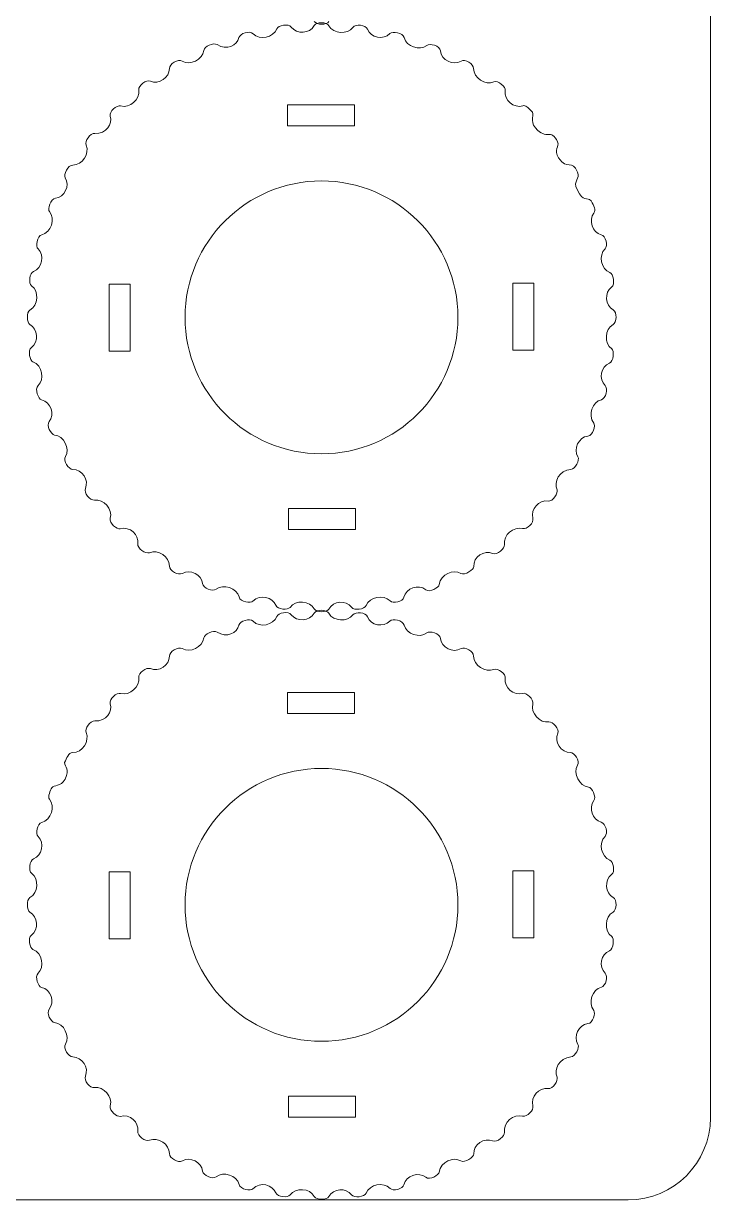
# Model space of a CAD drawing. Header units: centimetres. Extents: x -58 to 58, y -52 to 52.
# Drawn here: x 1.47 to 11.43, y -52.37 to -35.32 of the extents above; entities that cross this region are included whole.
import ezdxf

# ---------------------------------------------------------------- set-up
doc = ezdxf.new("R2010")
doc.units = ezdxf.units.CM
doc.header["$MEASUREMENT"] = 0
doc.layers.add('Camada 1', color=7, linetype='Continuous')

msp = doc.modelspace()

# ---------------------------------------------------------------- linework, layer by layer
at = {"layer": 'Camada 1', "color": 5, "lineweight": 9}
for points in [[(11.4264, -1.18999), (11.4264, -1.18999), (11.4264, -51.17008), (11.4264, -51.17008)], [(11.4264, -51.17008), (11.4264, -51.82456), (10.89094, -52.36007), (10.23642, -52.36007)], [(10.23642, -52.36007), (10.23642, -52.36007), (-21.89361, -52.36007), (-21.89361, -52.36007)]]:
    msp.add_open_spline(points, degree=3, dxfattribs=at)
at = {"layer": 'Camada 1', "color": 3, "lineweight": 9}
for points in [[(5.68687, -35.2882), (5.71801, -35.34634), (5.87115, -35.34015), (5.89628, -35.29127)], [(4.80161, -35.46817), (4.7515, -35.41628), (4.60906, -35.46427), (4.59505, -35.52228)], [(5.14401, -35.39842), (5.09604, -35.52419), (4.89512, -35.565), (4.80161, -35.46817)], [(5.35388, -35.37177), (5.31336, -35.31591), (5.16499, -35.3434), (5.14401, -35.39842)], [(5.68607, -35.34996), (5.62171, -35.46815), (5.43218, -35.47972), (5.35388, -35.37177)], [(5.89826, -35.35209), (5.86622, -35.29457), (5.71769, -35.29189), (5.68607, -35.34996)], [(6.24533, -35.37468), (6.16583, -35.48212), (5.96324, -35.46879), (5.89826, -35.35209)], [(6.45676, -35.40178), (6.4322, -35.33786), (6.2834, -35.32324), (6.24533, -35.37468)], [(6.781, -35.4661), (6.68906, -35.56315), (6.50455, -35.52622), (6.45676, -35.40178)], [(6.98807, -35.52343), (6.97039, -35.45278), (6.82088, -35.424), (6.781, -35.4661)], [(4.27756, -35.62458), (4.22629, -35.59053), (4.09249, -35.65179), (4.08613, -35.70932)], [(4.59505, -35.52228), (4.56749, -35.63642), (4.4179, -35.71774), (4.27756, -35.62458)], [(7.31668, -35.6354), (7.21203, -35.71813), (7.02044, -35.65281), (6.98807, -35.52343)], [(7.51377, -35.71499), (7.50644, -35.64194), (7.36044, -35.60081), (7.31668, -35.6354)], [(4.08613, -35.70932), (4.07139, -35.84251), (3.88833, -35.93295), (3.77347, -35.86406)], [(7.81262, -35.86364), (7.69913, -35.93315), (7.52718, -35.84883), (7.51377, -35.71499)], [(3.58703, -35.97128), (3.58991, -36.10337), (3.43385, -36.20839), (3.31159, -36.15359)], [(3.77347, -35.86406), (3.71422, -35.82853), (3.58565, -35.90675), (3.58703, -35.97128)], [(7.99515, -35.97082), (7.99619, -35.9048), (7.8694, -35.82888), (7.81262, -35.86364)], [(8.28861, -36.16436), (8.16566, -36.21966), (7.99302, -36.1056), (7.99515, -35.97082)], [(3.31159, -36.15359), (3.25441, -36.12796), (3.13328, -36.21593), (3.1439, -36.28186)], [(8.45422, -36.29515), (8.46346, -36.23387), (8.34549, -36.13877), (8.28861, -36.16436)], [(3.1439, -36.28186), (3.1654, -36.41518), (3.0104, -36.5514), (2.88089, -36.51267)], [(8.70606, -36.51139), (8.57725, -36.55178), (8.43434, -36.42704), (8.45422, -36.29515)], [(2.88089, -36.51267), (2.82557, -36.49613), (2.70981, -36.59149), (2.73063, -36.66202)], [(8.83003, -36.58278), (8.77736, -36.54105), (8.74959, -36.49774), (8.70606, -36.51139)], [(8.89048, -36.83182), (8.80029, -36.72866), (8.89337, -36.63297), (8.83003, -36.58278)], [(2.73063, -36.66202), (2.76399, -36.77496), (2.67428, -36.92128), (2.50547, -36.91086)], [(9.21231, -37.03544), (9.11237, -36.82399), (9.05795, -37.02341), (8.89048, -36.83182)], [(2.50547, -36.91086), (2.44321, -36.90702), (2.35602, -37.02415), (2.38086, -37.07966)], [(2.38086, -37.07966), (2.43576, -37.20234), (2.32314, -37.37255), (2.18876, -37.37042)], [(9.22702, -37.26586), (9.14785, -37.14726), (9.24428, -37.10304), (9.21231, -37.03544)], [(9.5009, -37.47097), (9.41866, -37.28052), (9.35195, -37.45296), (9.22702, -37.26586)], [(2.18876, -37.37042), (2.11694, -37.36929), (2.05281, -37.5118), (2.07861, -37.55244)], [(9.49424, -37.72466), (9.42766, -37.58909), (9.54431, -37.5715), (9.5009, -37.47097)], [(2.07861, -37.55244), (2.15094, -37.66637), (2.06764, -37.83654), (1.93518, -37.85157)], [(3.81458, -39.57578), (3.81458, -38.48425), (4.69945, -37.59936), (5.79099, -37.59936)], [(5.79099, -37.59936), (6.88253, -37.59936), (7.7674, -38.48425), (7.7674, -39.57578)], [(9.69749, -37.88594), (9.634, -37.8306), (9.58831, -37.91623), (9.49424, -37.72466)], [(1.93518, -37.85157), (1.86817, -37.85917), (1.82118, -38.01057), (1.84945, -38.04398)], [(9.73721, -38.06565), (9.77483, -38.01832), (9.73547, -37.96788), (9.69749, -37.88594)], [(1.84945, -38.04398), (1.93815, -38.14872), (1.87162, -38.34881), (1.73811, -38.38033)], [(9.8433, -38.37815), (9.71405, -38.34549), (9.65529, -38.16863), (9.73721, -38.06565)], [(1.73811, -38.38033), (1.66645, -38.39724), (1.64521, -38.54812), (1.68425, -38.58544)], [(9.89966, -38.58264), (9.9442, -38.54062), (9.91077, -38.39522), (9.8433, -38.37815)], [(1.68425, -38.58544), (1.78054, -38.67746), (1.74364, -38.86207), (1.61905, -38.90986)], [(9.97011, -38.92768), (9.84198, -38.88071), (9.80044, -38.67625), (9.89966, -38.58264)], [(1.61905, -38.90986), (1.56057, -38.93229), (1.54341, -39.08319), (1.59098, -39.11764)], [(9.99457, -39.13638), (10.0485, -39.09723), (10.01688, -38.94482), (9.97011, -38.92768)], [(1.59098, -39.11764), (1.701, -39.1973), (1.68671, -39.40534), (1.56709, -39.46937)], [(10.01614, -39.46848), (9.89842, -39.40427), (9.88656, -39.21478), (9.99457, -39.13638)], [(1.56709, -39.46937), (1.51263, -39.49851), (1.52368, -39.65794), (1.56409, -39.67876)], [(10.0148, -39.68149), (10.07121, -39.65061), (10.07483, -39.50048), (10.01614, -39.46848)], [(1.56409, -39.67876), (1.68562, -39.74137), (1.6983, -39.93452), (1.58821, -40.01321)], [(5.79099, -41.55219), (4.69945, -41.55219), (3.81458, -40.66732), (3.81458, -39.57578)], [(7.7674, -39.57578), (7.7674, -40.66732), (6.88253, -41.55219), (5.79099, -41.55219)], [(9.99606, -40.03235), (9.88425, -39.95484), (9.8952, -39.74696), (10.0148, -39.68149)], [(1.58821, -40.01321), (1.52707, -40.05692), (1.57204, -40.20492), (1.61032, -40.21983)], [(9.96317, -40.24043), (10.02577, -40.21582), (10.03224, -40.05743), (9.99606, -40.03235)], [(1.61032, -40.21983), (1.74901, -40.27381), (1.77759, -40.47596), (1.68569, -40.56475)], [(9.89973, -40.564), (9.80345, -40.47234), (9.83982, -40.28895), (9.96317, -40.24043)], [(1.68569, -40.56475), (1.63159, -40.61703), (1.68654, -40.75981), (1.73554, -40.7705)], [(9.84617, -40.76847), (9.91142, -40.75325), (9.94326, -40.60544), (9.89973, -40.564)], [(1.73554, -40.7705), (1.86934, -40.79967), (1.93075, -40.98207), (1.84507, -41.08626)], [(9.73602, -41.10654), (9.64225, -40.98787), (9.72069, -40.79774), (9.84617, -40.76847)], [(1.84507, -41.08626), (1.80189, -41.13877), (1.86929, -41.27527), (1.92388, -41.28037)], [(9.65173, -41.29629), (9.72654, -41.28896), (9.76155, -41.13882), (9.73602, -41.10654)], [(1.92388, -41.28037), (2.05847, -41.29293), (2.15089, -41.47666), (2.08155, -41.59258)], [(9.50597, -41.59698), (9.43224, -41.48246), (9.51699, -41.30949), (9.65173, -41.29629)], [(2.08155, -41.59258), (2.04699, -41.65035), (2.1185, -41.77882), (2.19041, -41.7784)], [(9.40296, -41.77801), (9.46874, -41.7734), (9.53376, -41.64014), (9.50597, -41.59698)], [(2.19041, -41.7784), (2.32215, -41.7776), (2.42553, -41.93381), (2.37041, -42.05525)], [(9.20444, -42.07228), (9.15254, -41.96211), (9.23381, -41.78983), (9.40296, -41.77801)], [(2.37041, -42.05525), (2.3426, -42.11651), (2.4397, -42.2325), (2.50056, -42.22297)], [(9.07454, -42.23661), (9.14553, -42.24847), (9.22517, -42.11624), (9.20444, -42.07228)], [(2.50056, -42.22297), (2.63332, -42.20219), (2.7685, -42.35592), (2.731, -42.48499)], [(8.8538, -42.48646), (8.81566, -42.3576), (8.94198, -42.21447), (9.07454, -42.23661)], [(2.731, -42.48499), (2.70894, -42.56093), (2.834, -42.65062), (2.87448, -42.63873)], [(2.87448, -42.63873), (3.01672, -42.59701), (3.14779, -42.72753), (3.12887, -42.8531)], [(8.4416, -42.87282), (8.42253, -42.72439), (8.57193, -42.60151), (8.70552, -42.63576)], [(8.70552, -42.63576), (8.77023, -42.65235), (8.87181, -42.54726), (8.8538, -42.48646)], [(3.12887, -42.8531), (3.11857, -42.92145), (3.23966, -43.0102), (3.29887, -42.98459)], [(3.29887, -42.98459), (3.42139, -42.9316), (3.59025, -43.04405), (3.58795, -43.17779)], [(7.99624, -43.18361), (7.98948, -43.04808), (8.14776, -42.94125), (8.27044, -42.99488)], [(8.27044, -42.99488), (8.34192, -43.02613), (8.44722, -42.91657), (8.4416, -42.87282)], [(3.58795, -43.17779), (3.58673, -43.24787), (3.71704, -43.31852), (3.77553, -43.28434)], [(3.77553, -43.28434), (3.88906, -43.21798), (4.05582, -43.30106), (4.06924, -43.4333)], [(7.49742, -43.44691), (7.51567, -43.29577), (7.7031, -43.21957), (7.81123, -43.2845)], [(7.81123, -43.2845), (7.86905, -43.31923), (7.99842, -43.22727), (7.99624, -43.18361)], [(4.06924, -43.4333), (4.07545, -43.49451), (4.21211, -43.55627), (4.26489, -43.51392)], [(4.26489, -43.51392), (4.36954, -43.42995), (4.5639, -43.49552), (4.59639, -43.62575)], [(6.9856, -43.62999), (7.01559, -43.49808), (7.19826, -43.43582), (7.30271, -43.52148)], [(7.30271, -43.52148), (7.36026, -43.56867), (7.49242, -43.4883), (7.49742, -43.44691)], [(4.59639, -43.62575), (4.6154, -43.70202), (4.76743, -43.71749), (4.79724, -43.68709)], [(4.79724, -43.68709), (4.90374, -43.57843), (5.08223, -43.62966), (5.12731, -43.74734)], [(6.438, -43.75048), (6.48655, -43.62397), (6.69073, -43.58363), (6.7837, -43.68218)], [(6.7837, -43.68218), (6.8259, -43.7269), (6.97148, -43.69209), (6.9856, -43.62999)], [(5.12731, -43.74734), (5.15118, -43.80967), (5.30666, -43.81838), (5.33531, -43.77767)], [(5.33531, -43.77767), (5.41398, -43.66589), (5.62229, -43.6787), (5.68687, -43.79924)], [(5.89826, -43.86312), (5.86622, -43.80558), (5.71769, -43.80293), (5.68607, -43.86099)], [(5.68687, -43.79924), (5.71801, -43.85738), (5.87115, -43.85119), (5.89628, -43.80232)], [(5.89628, -43.80232), (5.95834, -43.68159), (6.1479, -43.66851), (6.22731, -43.77589)], [(6.22731, -43.77589), (6.26522, -43.82715), (6.41658, -43.80633), (6.438, -43.75048)], [(4.80161, -43.97922), (4.7515, -43.92731), (4.60906, -43.97531), (4.59505, -44.03329)], [(5.14401, -43.90946), (5.09604, -44.03523), (4.89512, -44.07604), (4.80161, -43.97922)], [(5.35388, -43.88282), (5.31334, -43.8269), (5.16499, -43.85444), (5.14401, -43.90946)], [(5.68607, -43.86099), (5.62169, -43.97924), (5.43208, -43.99068), (5.35388, -43.88282)], [(6.24533, -43.88571), (6.16583, -43.99316), (5.96324, -43.97984), (5.89826, -43.86312)], [(6.45676, -43.91283), (6.4322, -43.84889), (6.2834, -43.83428), (6.24533, -43.88571)], [(6.781, -43.97714), (6.68911, -44.07416), (6.50458, -44.03728), (6.45676, -43.91283)], [(6.98807, -44.03446), (6.97039, -43.96381), (6.82093, -43.93499), (6.781, -43.97714)], [(4.27756, -44.13562), (4.22626, -44.10156), (4.09249, -44.16283), (4.08613, -44.22035)], [(4.59505, -44.03329), (4.56741, -44.14758), (4.41783, -44.22873), (4.27756, -44.13562)], [(7.31668, -44.14644), (7.21203, -44.22919), (7.02044, -44.16383), (6.98807, -44.03446)], [(7.51377, -44.22603), (7.50644, -44.15297), (7.36046, -44.11182), (7.31668, -44.14644)], [(4.08613, -44.22035), (4.07139, -44.35352), (3.88829, -44.44399), (3.77347, -44.3751)], [(7.81262, -44.37468), (7.69918, -44.44417), (7.52718, -44.35989), (7.51377, -44.22603)], [(3.58703, -44.48232), (3.58991, -44.61441), (3.43385, -44.71942), (3.31159, -44.66462)], [(3.77347, -44.3751), (3.71422, -44.33956), (3.58565, -44.41778), (3.58703, -44.48232)], [(7.99515, -44.48185), (7.99619, -44.41583), (7.8694, -44.33991), (7.81262, -44.37468)], [(8.28861, -44.67539), (8.16566, -44.73069), (7.99302, -44.61661), (7.99515, -44.48185)], [(3.31159, -44.66462), (3.25441, -44.63899), (3.13328, -44.72698), (3.1439, -44.79289)], [(8.45422, -44.80616), (8.46346, -44.7449), (8.34549, -44.64982), (8.28861, -44.67539)], [(3.1439, -44.79289), (3.1654, -44.92622), (3.0104, -45.06244), (2.88089, -45.02371)], [(8.70606, -45.02242), (8.57725, -45.06281), (8.43434, -44.9381), (8.45422, -44.80616)], [(2.88089, -45.02371), (2.82557, -45.00717), (2.70981, -45.10253), (2.73063, -45.17305)], [(8.85333, -45.17573), (8.87314, -45.10726), (8.75316, -45.00767), (8.70606, -45.02242)], [(2.73063, -45.17305), (2.76399, -45.28597), (2.67428, -45.43234), (2.50547, -45.42189)], [(9.08622, -45.43655), (8.95268, -45.45963), (8.81564, -45.30593), (8.85333, -45.17573)], [(2.50547, -45.42189), (2.44328, -45.41806), (2.356, -45.53509), (2.38086, -45.59071)], [(9.21477, -45.60008), (9.24121, -45.54544), (9.1408, -45.42712), (9.08622, -45.43655)], [(2.38086, -45.59071), (2.43569, -45.71337), (2.32319, -45.88362), (2.18876, -45.88147)], [(9.40036, -45.88023), (9.26285, -45.88699), (9.15474, -45.72415), (9.21477, -45.60008)], [(2.07002, -46.02343), (2.06961, -46.09806), (2.1519, -46.10892), (2.07504, -46.26438)], [(2.18876, -45.88147), (2.12053, -45.88038), (2.09644, -45.96528), (2.07002, -46.02343)], [(9.50191, -46.06416), (9.54047, -46.00077), (9.44897, -45.87783), (9.40036, -45.88023)], [(3.81458, -48.08681), (3.81458, -46.99528), (4.69945, -46.1104), (5.79099, -46.1104)], [(5.79099, -46.1104), (6.88253, -46.1104), (7.7674, -46.99528), (7.7674, -48.08681)], [(9.66175, -46.37999), (9.52544, -46.36873), (9.43094, -46.1808), (9.50191, -46.06416)], [(2.07504, -46.26438), (2.01432, -46.38717), (1.91314, -46.33975), (1.88269, -46.39314)], [(1.88269, -46.39314), (1.86459, -46.42486), (1.82189, -46.52248), (1.84945, -46.55501)], [(9.73721, -46.57668), (9.77911, -46.52396), (9.70571, -46.38363), (9.66175, -46.37999)], [(1.84945, -46.55501), (1.93815, -46.65975), (1.87162, -46.85984), (1.73811, -46.89136)], [(9.8433, -46.88919), (9.7141, -46.8565), (9.65529, -46.67977), (9.73721, -46.57668)], [(1.73811, -46.89136), (1.66645, -46.90827), (1.64521, -47.05915), (1.68425, -47.09647)], [(9.89966, -47.09368), (9.94418, -47.05168), (9.91077, -46.90628), (9.8433, -46.88919)], [(1.68425, -47.09647), (1.78051, -47.18847), (1.74367, -47.37308), (1.61905, -47.42089)], [(9.97011, -47.43872), (9.84198, -47.39175), (9.80044, -47.18728), (9.89966, -47.09368)], [(1.61905, -47.42089), (1.56057, -47.44332), (1.54341, -47.59418), (1.59098, -47.62868)], [(9.99457, -47.64742), (10.0485, -47.60829), (10.01688, -47.45588), (9.97011, -47.43872)], [(1.59098, -47.62868), (1.70093, -47.70838), (1.68679, -47.91635), (1.56709, -47.9804)], [(10.01614, -47.97951), (9.89879, -47.91587), (9.88626, -47.72604), (9.99457, -47.64742)], [(1.56709, -47.9804), (1.51263, -48.00955), (1.52368, -48.16897), (1.56409, -48.1898)], [(10.0148, -48.19252), (10.07132, -48.16159), (10.07471, -48.01129), (10.01614, -47.97951)], [(1.56409, -48.1898), (1.68562, -48.2524), (1.6983, -48.44555), (1.58821, -48.52425)], [(5.79099, -50.06323), (4.69945, -50.06323), (3.81458, -49.17835), (3.81458, -48.08681)], [(7.7674, -48.08681), (7.7674, -49.17835), (6.88253, -50.06323), (5.79099, -50.06323)], [(9.99606, -48.54339), (9.88425, -48.46588), (9.89522, -48.258), (10.0148, -48.19252)], [(1.58821, -48.52425), (1.52707, -48.56796), (1.57204, -48.71596), (1.61032, -48.73087)], [(9.96317, -48.75147), (10.02577, -48.72686), (10.03224, -48.56848), (9.99606, -48.54339)], [(1.61032, -48.73087), (1.74901, -48.78484), (1.77759, -48.98699), (1.68569, -49.07579)], [(9.89973, -49.07505), (9.80345, -48.9834), (9.8398, -48.80001), (9.96317, -48.75147)], [(1.68569, -49.07579), (1.63159, -49.12806), (1.68654, -49.27086), (1.73554, -49.28154)], [(9.84617, -49.27952), (9.91142, -49.26428), (9.94326, -49.11647), (9.89973, -49.07505)], [(1.73554, -49.28154), (1.86924, -49.31066), (1.93078, -49.49299), (1.84507, -49.59727)], [(9.73602, -49.61757), (9.64225, -49.4989), (9.72069, -49.30878), (9.84617, -49.27952)], [(1.84507, -49.59727), (1.80189, -49.64981), (1.86929, -49.7863), (1.92388, -49.79141)], [(9.65173, -49.80733), (9.72658, -49.79995), (9.76155, -49.64987), (9.73602, -49.61757)], [(1.92388, -49.79141), (2.05847, -49.80396), (2.15089, -49.9877), (2.08155, -50.10361)], [(9.50597, -50.10803), (9.43231, -49.9936), (9.51682, -49.8206), (9.65173, -49.80733)], [(2.08155, -50.10361), (2.04699, -50.16139), (2.1185, -50.28986), (2.19041, -50.28943)], [(9.40296, -50.28904), (9.46871, -50.28444), (9.53378, -50.15121), (9.50597, -50.10803)], [(2.19041, -50.28943), (2.32215, -50.28865), (2.42553, -50.44485), (2.37041, -50.56629)], [(9.20444, -50.58332), (9.15254, -50.47315), (9.23381, -50.30088), (9.40296, -50.28904)], [(2.37041, -50.56629), (2.3426, -50.62755), (2.4397, -50.74354), (2.50056, -50.73401)], [(9.07454, -50.74764), (9.14553, -50.75951), (9.22514, -50.62727), (9.20444, -50.58332)], [(2.50056, -50.73401), (2.63332, -50.71323), (2.7685, -50.86695), (2.731, -50.99602)], [(8.8538, -50.99751), (8.81566, -50.86864), (8.94198, -50.72551), (9.07454, -50.74764)], [(2.731, -50.99602), (2.70894, -51.07197), (2.834, -51.16166), (2.87448, -51.14977)], [(2.87448, -51.14977), (3.01672, -51.10805), (3.14779, -51.23857), (3.12887, -51.36413)], [(8.4416, -51.38385), (8.42253, -51.23549), (8.5718, -51.11258), (8.70552, -51.14679)], [(8.70552, -51.14679), (8.77023, -51.16337), (8.87181, -51.05829), (8.8538, -50.99751)], [(3.12887, -51.36413), (3.11857, -51.43249), (3.23966, -51.52124), (3.29887, -51.49563)], [(3.29887, -51.49563), (3.42139, -51.44264), (3.59025, -51.55508), (3.58795, -51.68883)], [(7.99624, -51.69464), (7.98948, -51.55913), (8.14776, -51.45229), (8.27044, -51.50591)], [(8.27044, -51.50591), (8.34192, -51.53716), (8.44722, -51.42758), (8.4416, -51.38385)], [(3.58795, -51.68883), (3.58673, -51.7589), (3.71704, -51.82955), (3.77553, -51.79538)], [(3.77553, -51.79538), (3.88906, -51.72902), (4.05582, -51.81207), (4.06924, -51.94433)], [(7.49742, -51.95796), (7.51666, -51.80546), (7.70392, -51.731), (7.81123, -51.79551)], [(7.81123, -51.79551), (7.86911, -51.83027), (7.99842, -51.73828), (7.99624, -51.69464)], [(4.06924, -51.94433), (4.07545, -52.00554), (4.21211, -52.0673), (4.26489, -52.02495)], [(4.26489, -52.02495), (4.36954, -51.94099), (4.5639, -52.00656), (4.59639, -52.13679)], [(6.9856, -52.14103), (7.01561, -52.00894), (7.19848, -51.94696), (7.30271, -52.03249)], [(7.30271, -52.03249), (7.36021, -52.07966), (7.49217, -51.99955), (7.49742, -51.95796)], [(4.59639, -52.13679), (4.6154, -52.21306), (4.76743, -52.22854), (4.79724, -52.19812)], [(4.79724, -52.19812), (4.90376, -52.08944), (5.08223, -52.14075), (5.12731, -52.25835)], [(6.438, -52.26151), (6.48655, -52.135), (6.69073, -52.09466), (6.7837, -52.19322)], [(6.7837, -52.19322), (6.8259, -52.23794), (6.97148, -52.20313), (6.9856, -52.14103)], [(5.12731, -52.25835), (5.1512, -52.32068), (5.30663, -52.32944), (5.33531, -52.2887)], [(5.33531, -52.2887), (5.41398, -52.17693), (5.62229, -52.18973), (5.68687, -52.31028)], [(5.68687, -52.31028), (5.71796, -52.36836), (5.87113, -52.36228), (5.89628, -52.31335)], [(5.89628, -52.31335), (5.95832, -52.19265), (6.1479, -52.17953), (6.22731, -52.28692)], [(6.22731, -52.28692), (6.26522, -52.33818), (6.41658, -52.31736), (6.438, -52.26151)]]:
    msp.add_open_spline(points, degree=3, dxfattribs=at)
at = {"layer": 'Camada 1', "lineweight": 9}
for points in [[(6.27106, -36.49769), (5.94747, -36.49769), (5.62385, -36.49769), (5.30025, -36.49769)], [(5.30025, -36.49769), (5.30025, -36.59882), (5.30025, -36.69996), (5.30025, -36.80108)], [(6.27106, -36.80108), (6.27106, -36.69996), (6.27106, -36.59882), (6.27106, -36.49769)], [(5.30025, -36.80108), (5.62385, -36.80108), (5.94747, -36.80108), (6.27106, -36.80108)], [(3.01924, -39.09528), (2.91812, -39.09528), (2.81698, -39.09528), (2.71585, -39.09528)], [(2.71585, -39.09528), (2.71585, -39.41888), (2.71585, -39.7425), (2.71585, -40.06611)], [(3.01924, -40.06611), (3.01924, -39.7425), (3.01924, -39.41888), (3.01924, -39.09528)], [(8.86865, -39.08209), (8.76753, -39.08209), (8.66639, -39.08209), (8.56526, -39.08209)], [(8.56526, -39.08209), (8.56526, -39.40568), (8.56526, -39.7293), (8.56526, -40.05293)], [(8.86865, -40.05293), (8.86865, -39.7293), (8.86865, -39.40568), (8.86865, -39.08209)], [(8.56526, -40.05293), (8.66639, -40.05293), (8.76753, -40.05293), (8.86865, -40.05293)], [(2.71585, -40.06611), (2.81698, -40.06611), (2.91812, -40.06611), (3.01924, -40.06611)], [(6.28427, -42.3471), (5.96066, -42.3471), (5.63704, -42.3471), (5.31345, -42.3471)], [(5.31345, -42.3471), (5.31345, -42.44824), (5.31345, -42.54936), (5.31345, -42.65049)], [(6.28427, -42.65049), (6.28427, -42.54936), (6.28427, -42.44824), (6.28427, -42.3471)], [(5.31345, -42.65049), (5.63704, -42.65049), (5.96066, -42.65049), (6.28427, -42.65049)], [(6.27106, -45.00873), (5.94747, -45.00873), (5.62385, -45.00873), (5.30025, -45.00873)], [(5.30025, -45.00873), (5.30025, -45.10986), (5.30025, -45.21099), (5.30025, -45.31212)], [(6.27106, -45.31212), (6.27106, -45.21099), (6.27106, -45.10986), (6.27106, -45.00873)], [(5.30025, -45.31212), (5.62385, -45.31212), (5.94747, -45.31212), (6.27106, -45.31212)], [(3.01924, -47.60632), (2.91812, -47.60632), (2.81698, -47.60632), (2.71585, -47.60632)], [(2.71585, -47.60632), (2.71585, -47.92991), (2.71585, -48.25355), (2.71585, -48.57714)], [(3.01924, -48.57714), (3.01924, -48.25355), (3.01924, -47.92991), (3.01924, -47.60632)], [(8.86865, -47.59312), (8.76753, -47.59312), (8.66639, -47.59312), (8.56526, -47.59312)], [(8.56526, -47.59312), (8.56526, -47.91672), (8.56526, -48.24034), (8.56526, -48.56395)], [(8.86865, -48.56395), (8.86865, -48.24034), (8.86865, -47.91672), (8.86865, -47.59312)], [(2.71585, -48.57714), (2.81698, -48.57714), (2.91812, -48.57714), (3.01924, -48.57714)], [(8.56526, -48.56395), (8.66639, -48.56395), (8.76753, -48.56395), (8.86865, -48.56395)], [(6.28427, -50.85813), (5.96066, -50.85813), (5.63704, -50.85813), (5.31345, -50.85813)], [(5.31345, -50.85813), (5.31345, -50.95927), (5.31345, -51.0604), (5.31345, -51.16154)], [(6.28427, -51.16154), (6.28427, -51.0604), (6.28427, -50.95927), (6.28427, -50.85813)], [(5.31345, -51.16154), (5.63704, -51.16154), (5.96066, -51.16154), (6.28427, -51.16154)]]:
    msp.add_open_spline(points, degree=3, dxfattribs=at)

doc.saveas('drawing.dxf')
